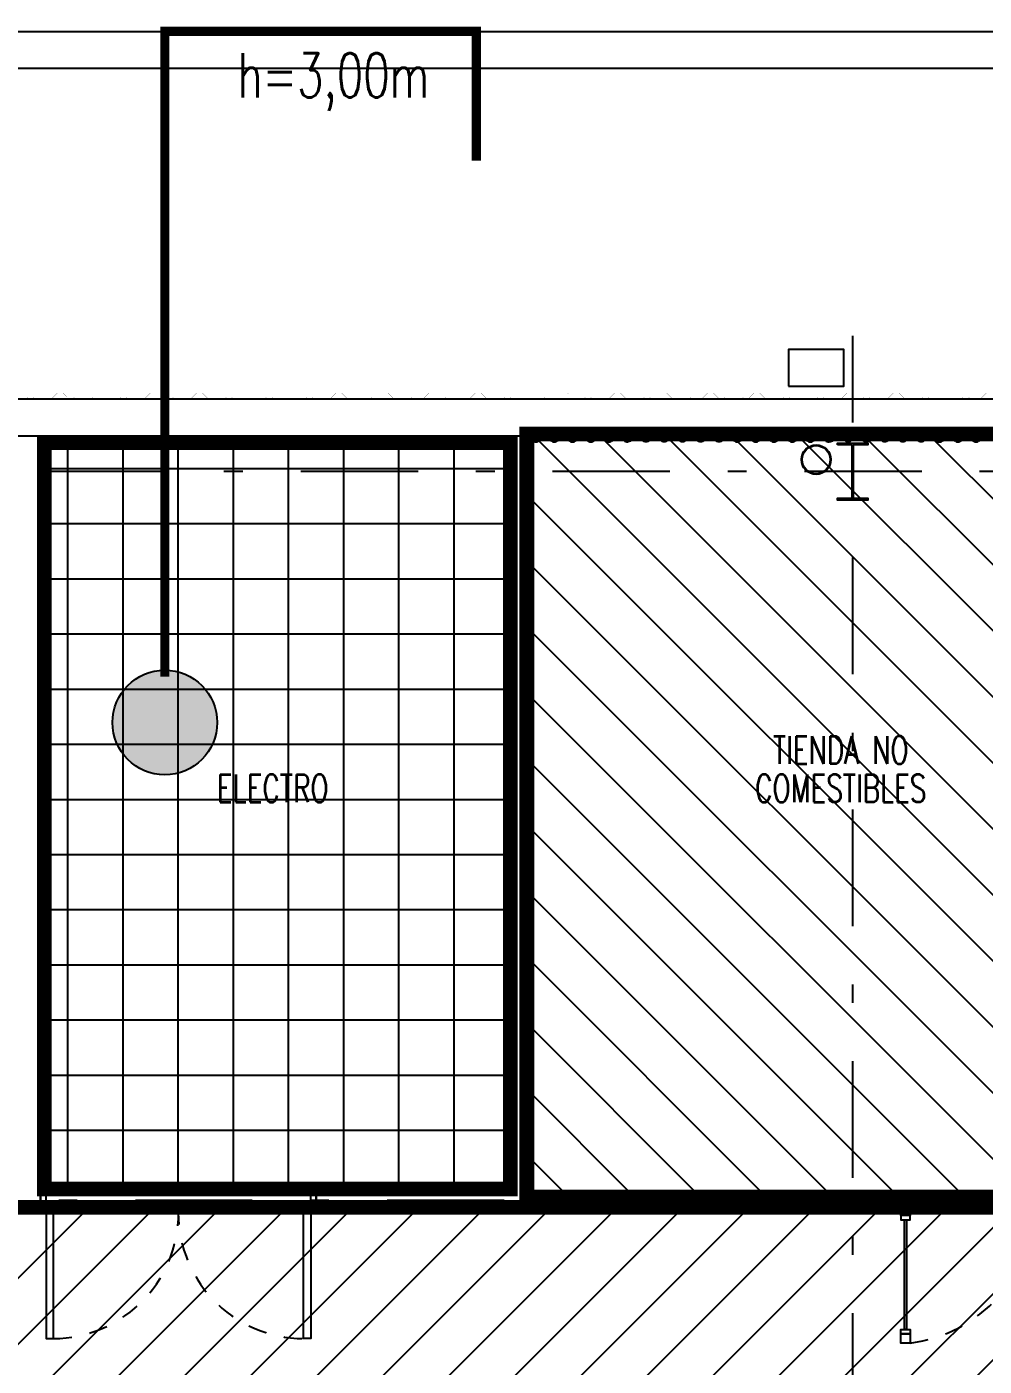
# Model space of a CAD drawing. Header units: millimetres. Extents: x -77 to 207, y -160 to 187.
# Drawn here: x -41.62 to -36.42, y 36.52 to 43.8 of the extents above; entities that cross this region are included whole.
import ezdxf
from ezdxf.enums import TextEntityAlignment as Align
from ezdxf.xclip import XClip

# ---------------------------------------------------------------- set-up
doc = ezdxf.new("R2010")
doc.units = ezdxf.units.MM
doc.header["$LTSCALE"] = 0.1
for name, pattern in [('X REF - ANELO INST bind$0$X REF - ANELO$0$DASHDOT2', [12.7, 6.35, -3.175, 0, -3.175]), ('X REF - ANELO INST bind$0$X REF - ANELO$0$DASHED', [0.75, 0.5, -0.25]), ('X REF - ANELO INST bind$0$X REF - ANELO$0$DASHED2', [0.375, 0.25, -0.125]), ('X REF - ANELO INST bind$0$X REF - ANELO$0$HIDDEN2', [0.1875, 0.125, -0.0625])]:
    doc.linetypes.add(name, pattern=pattern)
for name, color, linetype in [('C01 Foil blanco', 30, 'Continuous'), ('C03 PRY comun+papel kraft', 192, 'Continuous'), ('C10 Malla Metalica', 244, 'Continuous'), ('X REF - ANELO INST bind$0$X REF - ANELO EXT$0$E-REJILLAS', 8, 'Continuous'), ('X REF - ANELO INST bind$0$X REF - ANELO EXT$0$RLV-CORDONES', 8, 'Continuous'), ('X REF - ANELO INST bind$0$X REF - ANELO$0$A-CHAPA ACANALADA', 8, 'Continuous'), ('X REF - ANELO INST bind$0$X REF - ANELO$0$A-CHAPA TRAPEZOIDAL', 8, 'Continuous'), ('X REF - ANELO INST bind$0$X REF - ANELO$0$A-LADRILLO HUECO 12', 7, 'Continuous'), ('X REF - ANELO INST bind$0$X REF - ANELO$0$A-TABIQUE HºAº', 7, 'Continuous'), ('X REF - ANELO INST bind$0$X REF - ANELO$0$A-TABIQUE PRY', 7, 'Continuous'), ('X REF - ANELO INST bind$0$X REF - ANELO$0$C-METALICA', 8, 'Continuous'), ('X REF - ANELO INST bind$0$X REF - ANELO$0$E-MONTANTE PLUVIAL', 8, 'Continuous'), ('X REF - ANELO INST bind$0$X REF - ANELO$0$MET-COLUMNA METALICA', 7, 'Continuous'), ('X REF - ANELO INST bind$0$X REF - ANELO$0$MET-EJE CABRIADAS', 8, 'X REF - ANELO INST bind$0$X REF - ANELO$0$DASHDOT2'), ('X REF - ANELO INST bind$0$X REF - ANELO$0$R-NOMBRE LOCAL', 7, 'Continuous')]:
    doc.layers.add(name, color=color, linetype=linetype)
doc.styles.get("Standard").update_dxf_attribs({"font": 'arial.ttf'})
doc.styles.add('X REF - ANELO INST bind$0$X REF - ANELO$0$VAUX', font='romans.shx', dxfattribs={"width": 0.85})

# ---------------------------------------------------------------- blocks, each defined once
blk = doc.blocks.new('X REF - ANELO INST bind$0$X REF - ANELO$0$CMETP')
at = {"layer": 'X REF - ANELO INST bind$0$X REF - ANELO$0$MET-COLUMNA METALICA'}
blk.add_hatch(color=256, dxfattribs=at).paths.add_polyline_path([(-0.0825, 0), (-0.0825, 0.0097), (-0.0073, 0.0097, 0.414214), (-0.0029, 0.0141), (-0.0029, 0.2958, 0.414214), (-0.0073, 0.3002), (-0.0825, 0.3002), (-0.0825, 0.31), (0.0825, 0.31), (0.0825, 0.3002), (0.0073, 0.3002, 0.414214), (0.0029, 0.2958), (0.0029, 0.0141, 0.414214), (0.0073, 0.0097), (0.0825, 0.0097), (0.0825, 0)])
blk.add_lwpolyline([(0.0825, 0.3002), (0.0825, 0.31), (-0.0825, 0.31), (-0.0825, 0.3002), (-0.0073, 0.3002, -0.414214), (-0.0029, 0.2958), (-0.0029, 0.0141, -0.414214), (-0.0073, 0.0097), (-0.0825, 0.0097), (-0.0825, 0), (0.0825, 0), (0.0825, 0.0097), (0.0073, 0.0097, -0.414214), (0.0029, 0.0141), (0.0029, 0.2958, -0.414214), (0.0073, 0.3002)], format="xyb", close=True, dxfattribs=at)
blk = doc.blocks.new('X REF - ANELO INST bind$0$X REF - ANELO EXT$0$rpluvial')
blk.add_lwpolyline([(1964.5718, 1190.3267), (1964.8718, 1190.3267), (1964.8718, 1190.5267), (1964.5718, 1190.5267)], close=True)
blk = doc.blocks.new('X REF - ANELO INST bind$0$X REF - ANELO EXT')
at = {"layer": 'X REF - ANELO INST bind$0$X REF - ANELO EXT$0$RLV-CORDONES'}
blk.add_lwpolyline([(-61.6249, -4.2732), (-61.625, 34.4717), (-61.625, 34.4717), (-61.625, 34.4717), (-61.625, 34.4717), (-61.625, 34.4717), (-61.625, 34.4717), (-61.6249, 37.778, -0.414212), (-55.6249, 43.778), (-14.3976, 43.778)], format="xyb", dxfattribs=at)
at = {"layer": 'X REF - ANELO INST bind$0$X REF - ANELO EXT$0$RLV-CORDONES', "color": 253}
blk.add_lwpolyline([(-61.4249, -4.265), (-61.4249, 37.778, -0.414212), (-55.6249, 43.578), (-13.7467, 43.578)], format="xyb", dxfattribs=at)
at = {"layer": 'X REF - ANELO INST bind$0$X REF - ANELO EXT$0$E-REJILLAS'}
blk.add_blockref('X REF - ANELO INST bind$0$X REF - ANELO EXT$0$rpluvial', (-2002.0519, -1148.4785, 0.0103), dxfattribs=at)
blk = doc.blocks.new('X REF - ANELO INST bind$0$X REF - ANELO$0$N Local')
at = {"layer": 'X REF - ANELO INST bind$0$X REF - ANELO$0$R-NOMBRE LOCAL', "lineweight": 0, "style": 'X REF - ANELO INST bind$0$X REF - ANELO$0$VAUX', "width": 0.85}
for p in [(6337.5718, -934.4549), (6337.5718, -934.7149)]:
    blk.add_attdef('NOMBRE', text='', height=0.1823, dxfattribs=at).set_placement(p, align=Align.CENTER)
blk = doc.blocks.new('X REF - ANELO INST bind$0$X REF - ANELO$0$P-180')
at = {"layer": 'X REF - ANELO INST bind$0$X REF - ANELO$0$C-METALICA'}
for points in [[(0.39, 0.1), (0.39, 0.82), (0.43, 0.82), (0.43, 0.1)], [(1.83, 0.1), (1.83, 0.82), (1.79, 0.82), (1.79, 0.1)], [(0.36, 0), (0.36, 0.1), (0.39, 0.1), (0.39, 0)], [(1.86, 0), (1.86, 0.1), (1.83, 0.1), (1.83, 0)]]:
    blk.add_lwpolyline(points, close=True, dxfattribs=at)
at = {"layer": 'X REF - ANELO INST bind$0$X REF - ANELO$0$C-METALICA', "color": 8, "linetype": 'X REF - ANELO INST bind$0$X REF - ANELO$0$DASHED'}
for centre, start, end in [((0.4264, 0.1355), 357.02574, 89.70111), ((1.7936, 0.1355), 90.29889, 182.97426)]:
    blk.add_arc(centre, 0.6845, start, end, dxfattribs=at)
blk = doc.blocks.new('X REF - ANELO INST bind$0$X REF - ANELO')
at = {"layer": 'X REF - ANELO INST bind$0$X REF - ANELO$0$A-CHAPA ACANALADA'}
for points in [[(-41.5641, 41.5735), (-41.5638, 41.5735, -0.181707), (-41.5469, 41.5671), (-41.5329, 41.5531, 0.414214), (-41.4954, 41.5531), (-41.4813, 41.5671, -0.414214), (-41.4469, 41.5671), (-41.4329, 41.5531, 0.414214), (-41.3954, 41.5531), (-41.3813, 41.5671, -0.414214), (-41.3482, 41.5671), (-41.3342, 41.5531, 0.414214), (-41.2967, 41.5531), (-41.2826, 41.5671, -0.414214), (-41.2482, 41.5671), (-41.2342, 41.5531, 0.414214), (-41.1967, 41.5531), (-41.1826, 41.5671, -0.414214), (-41.1496, 41.5671), (-41.1355, 41.5531, 0.414214), (-41.098, 41.5531), (-41.084, 41.5671, -0.414214), (-41.0496, 41.5671), (-41.0355, 41.5531, 0.219544), (-41.0141, 41.5452, 0.923906)], [(-40.4684, 41.5735), (-40.4687, 41.5735, 0.181707), (-40.4856, 41.5671), (-40.4996, 41.5531, -0.414214), (-40.5371, 41.5531), (-40.5512, 41.5671, 0.414214), (-40.5856, 41.5671), (-40.5996, 41.5531, -0.414214), (-40.6371, 41.5531), (-40.6512, 41.5671, 0.414214), (-40.6842, 41.5671), (-40.6983, 41.5531, -0.414214), (-40.7358, 41.5531), (-40.7498, 41.5671, 0.414214), (-40.7842, 41.5671), (-40.7983, 41.5531, -0.414214), (-40.8358, 41.5531), (-40.8498, 41.5671, 0.414214), (-40.8829, 41.5671), (-40.8969, 41.5531, -0.414214), (-40.9344, 41.5531), (-40.9485, 41.5671, 0.414214), (-40.9829, 41.5671), (-40.9969, 41.5531, -0.219544), (-41.0184, 41.5452, -0.923906)], [(-40.4684, 41.5735), (-40.468, 41.5735, -0.181707), (-40.4512, 41.5671), (-40.4371, 41.5531, 0.414214), (-40.3996, 41.5531), (-40.3856, 41.5671, -0.414214), (-40.3512, 41.5671), (-40.3371, 41.5531, 0.414214), (-40.2996, 41.5531), (-40.2856, 41.5671, -0.414214), (-40.2525, 41.5671), (-40.2384, 41.5531, 0.414214), (-40.2009, 41.5531), (-40.1869, 41.5671, -0.414214), (-40.1525, 41.5671), (-40.1384, 41.5531, 0.414214), (-40.1009, 41.5531), (-40.0869, 41.5671, -0.414214), (-40.0538, 41.5671), (-40.0398, 41.5531, 0.414214), (-40.0023, 41.5531), (-39.9882, 41.5672, -0.414214), (-39.9538, 41.5672), (-39.9398, 41.5531, 0.219544), (-39.9184, 41.5452, 0.923906)], [(-39.3684, 41.5735), (-39.3687, 41.5735, 0.181707), (-39.3856, 41.5672), (-39.3996, 41.5531, -0.414214), (-39.4371, 41.5531), (-39.4512, 41.5672, 0.414214), (-39.4856, 41.5672), (-39.4996, 41.5531, -0.414214), (-39.5371, 41.5531), (-39.5512, 41.5672, 0.414214), (-39.5842, 41.5672), (-39.5983, 41.5531, -0.414214), (-39.6358, 41.5531), (-39.6498, 41.5672, 0.414214), (-39.6842, 41.5672), (-39.6983, 41.5531, -0.414214), (-39.7358, 41.5531), (-39.7498, 41.5672, 0.414214), (-39.7829, 41.5672), (-39.7969, 41.5531, -0.414214), (-39.8344, 41.5531), (-39.8485, 41.5672, 0.414214), (-39.8829, 41.5672), (-39.8969, 41.5531, -0.219544), (-39.9184, 41.5452, -0.923906)], [(-39.3687, 41.5735), (-39.3684, 41.5735, -0.181707), (-39.3515, 41.5672), (-39.3374, 41.5531, 0.414214), (-39.2999, 41.5531), (-39.2859, 41.5672, -0.414214), (-39.2515, 41.5672), (-39.2374, 41.5531, 0.414214), (-39.1999, 41.5531), (-39.1859, 41.5672, -0.414214), (-39.1528, 41.5672), (-39.1388, 41.5531, 0.414214), (-39.1013, 41.5531), (-39.0872, 41.5672, -0.414214), (-39.0528, 41.5672), (-39.0388, 41.5531, 0.414214), (-39.0013, 41.5531), (-38.9938, 41.5606)], [(-38.9041, 41.5735), (-38.9038, 41.5735, -0.181707), (-38.8869, 41.5671), (-38.8729, 41.5531, 0.414214), (-38.8353, 41.5531), (-38.8213, 41.5671, -0.414214), (-38.7869, 41.5671), (-38.7729, 41.5531, 0.414214), (-38.7353, 41.5531), (-38.7213, 41.5671, -0.414214), (-38.6882, 41.5671), (-38.6742, 41.5531, 0.414214), (-38.6367, 41.5531), (-38.6226, 41.5671, -0.414214), (-38.5882, 41.5671), (-38.5742, 41.5531, 0.414214), (-38.5367, 41.5531), (-38.5226, 41.5671, -0.414214), (-38.4896, 41.5671), (-38.4755, 41.5531, 0.414214), (-38.438, 41.5531), (-38.424, 41.5671, -0.414214), (-38.3896, 41.5671), (-38.3755, 41.5531, 0.219544), (-38.3541, 41.5452, 0.923906)], [(-37.8084, 41.5735), (-37.8087, 41.5735, 0.181707), (-37.8256, 41.5671), (-37.8396, 41.5531, -0.414214), (-37.8771, 41.5531), (-37.8911, 41.5671, 0.414214), (-37.9256, 41.5671), (-37.9396, 41.5531, -0.414214), (-37.9771, 41.5531), (-37.9911, 41.5671, 0.414214), (-38.0242, 41.5671), (-38.0383, 41.5531, -0.414214), (-38.0758, 41.5531), (-38.0898, 41.5671, 0.414214), (-38.1242, 41.5671), (-38.1383, 41.5531, -0.414214), (-38.1758, 41.5531), (-38.1898, 41.5671, 0.414214), (-38.2229, 41.5671), (-38.2369, 41.5531, -0.414214), (-38.2744, 41.5531), (-38.2885, 41.5671, 0.414214), (-38.3229, 41.5671), (-38.3369, 41.5531, -0.219544), (-38.3584, 41.5452, -0.923906)], [(-37.8084, 41.5735), (-37.808, 41.5735, -0.181707), (-37.7911, 41.5671), (-37.7771, 41.5531, 0.414214), (-37.7396, 41.5531), (-37.7256, 41.5671, -0.414214), (-37.6911, 41.5671), (-37.6771, 41.5531, 0.414214), (-37.6396, 41.5531), (-37.6256, 41.5671, -0.414214), (-37.5925, 41.5671), (-37.5784, 41.5531, 0.414214), (-37.5409, 41.5531), (-37.5269, 41.5671, -0.414214), (-37.4925, 41.5671), (-37.4784, 41.5531, 0.414214), (-37.4409, 41.5531), (-37.4269, 41.5671, -0.414214), (-37.3938, 41.5671), (-37.3798, 41.5531, 0.414214), (-37.3423, 41.5531), (-37.3282, 41.5672, -0.414214), (-37.2938, 41.5672), (-37.2798, 41.5531, 0.219544), (-37.2584, 41.5452, 0.923906)], [(-36.7084, 41.5735), (-36.7087, 41.5735, 0.181707), (-36.7256, 41.5672), (-36.7396, 41.5531, -0.414214), (-36.7771, 41.5531), (-36.7911, 41.5672, 0.414214), (-36.8256, 41.5672), (-36.8396, 41.5531, -0.414214), (-36.8771, 41.5531), (-36.8911, 41.5672, 0.414214), (-36.9242, 41.5672), (-36.9383, 41.5531, -0.414214), (-36.9758, 41.5531), (-36.9898, 41.5672, 0.414214), (-37.0242, 41.5672), (-37.0383, 41.5531, -0.414214), (-37.0758, 41.5531), (-37.0898, 41.5672, 0.414214), (-37.1229, 41.5672), (-37.1369, 41.5531, -0.414214), (-37.1744, 41.5531), (-37.1885, 41.5672, 0.414214), (-37.2229, 41.5672), (-37.2369, 41.5531, -0.219544), (-37.2584, 41.5452, -0.923906)], [(-36.7087, 41.5735), (-36.7084, 41.5735, -0.181707), (-36.6915, 41.5672), (-36.6774, 41.5531, 0.414214), (-36.6399, 41.5531), (-36.6259, 41.5672, -0.414214), (-36.5915, 41.5672), (-36.5774, 41.5531, 0.414214), (-36.5399, 41.5531), (-36.5259, 41.5672, -0.414214), (-36.4928, 41.5672), (-36.4788, 41.5531, 0.414214), (-36.4412, 41.5531), (-36.4272, 41.5672, -0.414214), (-36.3928, 41.5672)]]:
    blk.add_lwpolyline(points, format="xyb", dxfattribs=at)
at = {"layer": 'X REF - ANELO INST bind$0$X REF - ANELO$0$A-CHAPA TRAPEZOIDAL', "linetype": 'X REF - ANELO INST bind$0$X REF - ANELO$0$HIDDEN2'}
for points in [[(-41.2327, 41.7828, 0.0006, 0.0006, 0), (-41.2627, 41.7828, 0.0006, 0.0006, 0), (-41.2667, 41.7868, 0.0006, 0.0006, 0), (-41.2973, 41.7868, 0.0006, 0.0006, 0), (-41.3013, 41.7828, 0.0006, 0.0006, 0), (-41.3313, 41.7828, 0.0006, 0.0006, 0), (-41.3353, 41.7868, 0.0006, 0.0006, 0), (-41.3653, 41.7868, 0.0006, 0.0006, 0), (-41.3693, 41.7828, 0.0006, 0.0006, 0), (-41.3993, 41.7828, 0.0006, 0.0006, 0), (-41.4275, 41.8111, 0.0006, 0.0006, 0), (-41.4575, 41.8111, 0.0006, 0.0006, 0), (-41.4858, 41.7828, 0.0006, 0.0006, 0), (-41.5158, 41.7828, 0.0006, 0.0006, 0), (-41.5198, 41.7868, 0.0006, 0.0006, 0), (-41.5498, 41.7868, 0.0006, 0.0006, 0), (-41.5538, 41.7828, 0.0006, 0.0006, 0), (-41.5838, 41.7828, 0.0006, 0.0006, 0), (-41.5878, 41.7868, 0.0006, 0.0006, 0), (-41.6178, 41.7868, 0.0006, 0.0006, 0), (-41.6218, 41.7828, 0.0006, 0.0006, 0), (-41.6518, 41.7828, 0.0006, 0.0006, 0)], [(-40.2109, 41.7943, 0.0006, 0.0006, 0), (-40.2224, 41.7828, 0.0006, 0.0006, 0), (-40.2524, 41.7828, 0.0006, 0.0006, 0), (-40.2564, 41.7868, 0.0006, 0.0006, 0), (-40.2864, 41.7868, 0.0006, 0.0006, 0), (-40.2904, 41.7828, 0.0006, 0.0006, 0), (-40.3204, 41.7828, 0.0006, 0.0006, 0), (-40.3244, 41.7868, 0.0006, 0.0006, 0), (-40.3544, 41.7868, 0.0006, 0.0006, 0), (-40.3584, 41.7828, 0.0006, 0.0006, 0), (-40.3884, 41.7828, 0.0006, 0.0006, 0), (-40.4167, 41.8111, 0.0006, 0.0006, 0), (-40.4467, 41.8111, 0.0006, 0.0006, 0), (-40.475, 41.7828, 0.0006, 0.0006, 0), (-40.505, 41.7828, 0.0006, 0.0006, 0), (-40.509, 41.7868, 0.0006, 0.0006, 0), (-40.539, 41.7868, 0.0006, 0.0006, 0), (-40.543, 41.7828, 0.0006, 0.0006, 0), (-40.573, 41.7828, 0.0006, 0.0006, 0), (-40.577, 41.7868, 0.0006, 0.0006, 0), (-40.607, 41.7868, 0.0006, 0.0006, 0), (-40.611, 41.7828, 0.0006, 0.0006, 0), (-40.641, 41.7828, 0.0006, 0.0006, 0), (-40.6693, 41.8111, 0.0006, 0.0006, 0), (-40.6993, 41.8111, 0.0006, 0.0006, 0), (-40.7276, 41.7828, 0.0006, 0.0006, 0), (-40.7576, 41.7828, 0.0006, 0.0006, 0), (-40.7616, 41.7868, 0.0006, 0.0006, 0), (-40.7916, 41.7868, 0.0006, 0.0006, 0), (-40.7956, 41.7828, 0.0006, 0.0006, 0), (-40.8256, 41.7828, 0.0006, 0.0006, 0), (-40.8296, 41.7868, 0.0006, 0.0006, 0), (-40.8596, 41.7868, 0.0006, 0.0006, 0), (-40.8636, 41.7828, 0.0006, 0.0006, 0), (-40.8936, 41.7828, 0.0006, 0.0006, 0), (-40.9218, 41.8111, 0.0006, 0.0006, 0), (-40.9518, 41.8111, 0.0006, 0.0006, 0), (-40.9801, 41.7828, 0.0006, 0.0006, 0), (-41.0101, 41.7828, 0.0006, 0.0006, 0), (-41.0141, 41.7868, 0.0006, 0.0006, 0), (-41.0441, 41.7868, 0.0006, 0.0006, 0), (-41.0481, 41.7828, 0.0006, 0.0006, 0), (-41.0781, 41.7828, 0.0006, 0.0006, 0), (-41.0821, 41.7868, 0.0006, 0.0006, 0), (-41.1121, 41.7868, 0.0006, 0.0006, 0), (-41.1161, 41.7828, 0.0006, 0.0006, 0), (-41.1461, 41.7828, 0.0006, 0.0006, 0), (-41.1744, 41.8111, 0.0006, 0.0006, 0), (-41.2044, 41.8111, 0.0006, 0.0006, 0), (-41.2327, 41.7828, 0, 0, 0)], [(-39.4641, 41.7828, 0.0006, 0.0006, 0), (-39.4941, 41.7828, 0.0006, 0.0006, 0), (-39.4981, 41.7868, 0.0006, 0.0006, 0), (-39.5287, 41.7868, 0.0006, 0.0006, 0), (-39.5327, 41.7828, 0.0006, 0.0006, 0), (-39.5627, 41.7828, 0.0006, 0.0006, 0), (-39.5667, 41.7868, 0.0006, 0.0006, 0), (-39.5967, 41.7868, 0.0006, 0.0006, 0), (-39.6007, 41.7828, 0.0006, 0.0006, 0), (-39.6307, 41.7828, 0.0006, 0.0006, 0), (-39.659, 41.8111, 0.0006, 0.0006, 0), (-39.689, 41.8111, 0.0006, 0.0006, 0), (-39.7173, 41.7828, 0.0006, 0.0006, 0), (-39.7473, 41.7828, 0.0006, 0.0006, 0), (-39.7513, 41.7868, 0.0006, 0.0006, 0), (-39.7813, 41.7868, 0.0006, 0.0006, 0), (-39.7853, 41.7828, 0.0006, 0.0006, 0), (-39.8153, 41.7828, 0.0006, 0.0006, 0), (-39.8193, 41.7868, 0.0006, 0.0006, 0), (-39.8493, 41.7868, 0.0006, 0.0006, 0), (-39.8533, 41.7828, 0.0006, 0.0006, 0), (-39.8833, 41.7828, 0.0006, 0.0006, 0), (-39.9116, 41.8111, 0.0006, 0.0006, 0), (-39.9416, 41.8111, 0.0006, 0.0006, 0), (-39.9698, 41.7828, 0.0006, 0.0006, 0), (-39.9998, 41.7828, 0.0006, 0.0006, 0), (-40.0038, 41.7868, 0.0006, 0.0006, 0), (-40.0338, 41.7868, 0.0006, 0.0006, 0), (-40.0378, 41.7828, 0.0006, 0.0006, 0), (-40.0678, 41.7828, 0.0006, 0.0006, 0), (-40.0718, 41.7868, 0.0006, 0.0006, 0), (-40.1018, 41.7868, 0.0006, 0.0006, 0), (-40.1058, 41.7828, 0.0006, 0.0006, 0), (-40.1358, 41.7828, 0.0006, 0.0006, 0), (-40.1641, 41.8111, 0.0006, 0.0006, 0), (-40.1941, 41.8111, 0.0006, 0.0006, 0), (-40.2224, 41.7828, 0.0006, 0.0006, 0), (-40.2524, 41.7828, 0.0006, 0.0006, 0), (-40.2564, 41.7868, 0.0006, 0.0006, 0), (-40.2864, 41.7868, 0.0006, 0.0006, 0), (-40.2904, 41.7828, 0.0006, 0.0006, 0), (-40.3204, 41.7828, 0.0006, 0.0006, 0), (-40.3244, 41.7868, 0.0006, 0.0006, 0), (-40.3544, 41.7868, 0.0006, 0.0006, 0), (-40.3584, 41.7828, 0.0006, 0.0006, 0), (-40.3884, 41.7828, 0.0006, 0.0006, 0), (-40.4167, 41.8111, 0.0006, 0.0006, 0), (-40.4467, 41.8111, 0.0006, 0.0006, 0), (-40.475, 41.7828, 0.0006, 0.0006, 0), (-40.505, 41.7828, 0.0006, 0.0006, 0), (-40.509, 41.7868, 0.0006, 0.0006, 0), (-40.539, 41.7868, 0.0006, 0.0006, 0), (-40.543, 41.7828, 0.0006, 0.0006, 0), (-40.573, 41.7828, 0.0006, 0.0006, 0), (-40.577, 41.7868, 0.0006, 0.0006, 0), (-40.607, 41.7868, 0.0006, 0.0006, 0), (-40.611, 41.7828, 0.0006, 0.0006, 0), (-40.641, 41.7828, 0.0006, 0.0006, 0), (-40.6441, 41.786, 0.0006, 0.0006, 0)], [(-37.9482, 41.7828, 0.0006, 0.0006, 0), (-37.9782, 41.7828, 0.0006, 0.0006, 0), (-37.9822, 41.7868, 0.0006, 0.0006, 0), (-38.0127, 41.7868, 0.0006, 0.0006, 0), (-38.0167, 41.7828, 0.0006, 0.0006, 0), (-38.0467, 41.7828, 0.0006, 0.0006, 0), (-38.0507, 41.7868, 0.0006, 0.0006, 0), (-38.0807, 41.7868, 0.0006, 0.0006, 0), (-38.0847, 41.7828, 0.0006, 0.0006, 0), (-38.1147, 41.7828, 0.0006, 0.0006, 0), (-38.143, 41.8111, 0.0006, 0.0006, 0), (-38.173, 41.8111, 0.0006, 0.0006, 0), (-38.2013, 41.7828, 0.0006, 0.0006, 0), (-38.2313, 41.7828, 0.0006, 0.0006, 0), (-38.2353, 41.7868, 0.0006, 0.0006, 0), (-38.2653, 41.7868, 0.0006, 0.0006, 0), (-38.2693, 41.7828, 0.0006, 0.0006, 0), (-38.2993, 41.7828, 0.0006, 0.0006, 0), (-38.3033, 41.7868, 0.0006, 0.0006, 0), (-38.3333, 41.7868, 0.0006, 0.0006, 0), (-38.3373, 41.7828, 0.0006, 0.0006, 0), (-38.3673, 41.7828, 0.0006, 0.0006, 0), (-38.3956, 41.8111, 0.0006, 0.0006, 0), (-38.4256, 41.8111, 0.0006, 0.0006, 0), (-38.4539, 41.7828, 0.0006, 0.0006, 0), (-38.4839, 41.7828, 0.0006, 0.0006, 0), (-38.4879, 41.7868, 0.0006, 0.0006, 0), (-38.5179, 41.7868, 0.0006, 0.0006, 0), (-38.5219, 41.7828, 0.0006, 0.0006, 0), (-38.5519, 41.7828, 0.0006, 0.0006, 0), (-38.5559, 41.7868, 0.0006, 0.0006, 0), (-38.5859, 41.7868, 0.0006, 0.0006, 0), (-38.5899, 41.7828, 0.0006, 0.0006, 0), (-38.6199, 41.7828, 0.0006, 0.0006, 0), (-38.6481, 41.8111, 0.0006, 0.0006, 0), (-38.6781, 41.8111, 0.0006, 0.0006, 0), (-38.7064, 41.7828, 0.0006, 0.0006, 0), (-38.7364, 41.7828, 0.0006, 0.0006, 0), (-38.7404, 41.7868, 0.0006, 0.0006, 0), (-38.7704, 41.7868, 0.0006, 0.0006, 0), (-38.7744, 41.7828, 0.0006, 0.0006, 0), (-38.8044, 41.7828, 0.0006, 0.0006, 0), (-38.8084, 41.7868, 0.0006, 0.0006, 0), (-38.8384, 41.7868, 0.0006, 0.0006, 0), (-38.8424, 41.7828, 0.0006, 0.0006, 0), (-38.8724, 41.7828, 0.0006, 0.0006, 0), (-38.9007, 41.8111, 0.0006, 0.0006, 0), (-38.9307, 41.8111, 0.0006, 0.0006, 0), (-38.959, 41.7828, 0.0006, 0.0006, 0), (-38.989, 41.7828, 0.0006, 0.0006, 0), (-38.993, 41.7868, 0.0006, 0.0006, 0), (-39.023, 41.7868, 0.0006, 0.0006, 0), (-39.027, 41.7828, 0.0006, 0.0006, 0), (-39.057, 41.7828, 0.0006, 0.0006, 0), (-39.061, 41.7868, 0.0006, 0.0006, 0), (-39.091, 41.7868, 0.0006, 0.0006, 0), (-39.095, 41.7828, 0.0006, 0.0006, 0), (-39.125, 41.7828, 0.0006, 0.0006, 0), (-39.1533, 41.8111, 0.0006, 0.0006, 0), (-39.1833, 41.8111, 0.0006, 0.0006, 0), (-39.2116, 41.7828, 0.0006, 0.0006, 0), (-39.2416, 41.7828, 0.0006, 0.0006, 0), (-39.2456, 41.7868, 0.0006, 0.0006, 0), (-39.2756, 41.7868, 0.0006, 0.0006, 0), (-39.2796, 41.7828, 0.0006, 0.0006, 0), (-39.3096, 41.7828, 0.0006, 0.0006, 0), (-39.3136, 41.7868, 0.0006, 0.0006, 0), (-39.3436, 41.7868, 0.0006, 0.0006, 0), (-39.3476, 41.7828, 0.0006, 0.0006, 0), (-39.3776, 41.7828, 0.0006, 0.0006, 0), (-39.4059, 41.8111, 0.0006, 0.0006, 0), (-39.4359, 41.8111, 0.0006, 0.0006, 0), (-39.4641, 41.7828, 0, 0, 0)], [(-36.4322, 41.7828, 0.0006, 0.0006, 0), (-36.4622, 41.7828, 0.0006, 0.0006, 0), (-36.4662, 41.7868, 0.0006, 0.0006, 0), (-36.4967, 41.7868, 0.0006, 0.0006, 0), (-36.5007, 41.7828, 0.0006, 0.0006, 0), (-36.5307, 41.7828, 0.0006, 0.0006, 0), (-36.5347, 41.7868, 0.0006, 0.0006, 0), (-36.5647, 41.7868, 0.0006, 0.0006, 0), (-36.5687, 41.7828, 0.0006, 0.0006, 0), (-36.5987, 41.7828, 0.0006, 0.0006, 0), (-36.627, 41.8111, 0.0006, 0.0006, 0), (-36.657, 41.8111, 0.0006, 0.0006, 0), (-36.6853, 41.7828, 0.0006, 0.0006, 0), (-36.7153, 41.7828, 0.0006, 0.0006, 0), (-36.7193, 41.7868, 0.0006, 0.0006, 0), (-36.7493, 41.7868, 0.0006, 0.0006, 0), (-36.7533, 41.7828, 0.0006, 0.0006, 0), (-36.7833, 41.7828, 0.0006, 0.0006, 0), (-36.7873, 41.7868, 0.0006, 0.0006, 0), (-36.8173, 41.7868, 0.0006, 0.0006, 0), (-36.8213, 41.7828, 0.0006, 0.0006, 0), (-36.8513, 41.7828, 0.0006, 0.0006, 0), (-36.8796, 41.8111, 0.0006, 0.0006, 0), (-36.9096, 41.8111, 0.0006, 0.0006, 0), (-36.9379, 41.7828, 0.0006, 0.0006, 0), (-36.9679, 41.7828, 0.0006, 0.0006, 0), (-36.9719, 41.7868, 0.0006, 0.0006, 0), (-37.0019, 41.7868, 0.0006, 0.0006, 0), (-37.0059, 41.7828, 0.0006, 0.0006, 0), (-37.0359, 41.7828, 0.0006, 0.0006, 0), (-37.0399, 41.7868, 0.0006, 0.0006, 0), (-37.0699, 41.7868, 0.0006, 0.0006, 0), (-37.0739, 41.7828, 0.0006, 0.0006, 0), (-37.1039, 41.7828, 0.0006, 0.0006, 0), (-37.1322, 41.8111, 0.0006, 0.0006, 0), (-37.1622, 41.8111, 0.0006, 0.0006, 0), (-37.1905, 41.7828, 0.0006, 0.0006, 0), (-37.2205, 41.7828, 0.0006, 0.0006, 0), (-37.2245, 41.7868, 0.0006, 0.0006, 0), (-37.2545, 41.7868, 0.0006, 0.0006, 0), (-37.2585, 41.7828, 0.0006, 0.0006, 0), (-37.2885, 41.7828, 0.0006, 0.0006, 0), (-37.2925, 41.7868, 0.0006, 0.0006, 0), (-37.3225, 41.7868, 0.0006, 0.0006, 0), (-37.3265, 41.7828, 0.0006, 0.0006, 0), (-37.3565, 41.7828, 0.0006, 0.0006, 0), (-37.3847, 41.8111, 0.0006, 0.0006, 0), (-37.4147, 41.8111, 0.0006, 0.0006, 0), (-37.443, 41.7828, 0.0006, 0.0006, 0), (-37.473, 41.7828, 0.0006, 0.0006, 0), (-37.477, 41.7868, 0.0006, 0.0006, 0), (-37.507, 41.7868, 0.0006, 0.0006, 0), (-37.511, 41.7828, 0.0006, 0.0006, 0), (-37.541, 41.7828, 0.0006, 0.0006, 0), (-37.545, 41.7868, 0.0006, 0.0006, 0), (-37.575, 41.7868, 0.0006, 0.0006, 0), (-37.579, 41.7828, 0.0006, 0.0006, 0), (-37.609, 41.7828, 0.0006, 0.0006, 0), (-37.6373, 41.8111, 0.0006, 0.0006, 0), (-37.6673, 41.8111, 0.0006, 0.0006, 0), (-37.6956, 41.7828, 0.0006, 0.0006, 0), (-37.7256, 41.7828, 0.0006, 0.0006, 0), (-37.7296, 41.7868, 0.0006, 0.0006, 0), (-37.7596, 41.7868, 0.0006, 0.0006, 0), (-37.7636, 41.7828, 0.0006, 0.0006, 0), (-37.7936, 41.7828, 0.0006, 0.0006, 0), (-37.7976, 41.7868, 0.0006, 0.0006, 0), (-37.8276, 41.7868, 0.0006, 0.0006, 0), (-37.8316, 41.7828, 0.0006, 0.0006, 0), (-37.8616, 41.7828, 0.0006, 0.0006, 0), (-37.8899, 41.8111, 0.0006, 0.0006, 0), (-37.9199, 41.8111, 0.0006, 0.0006, 0), (-37.9482, 41.7828, 0, 0, 0)], [(-36.4039, 41.8111, 0.0006, 0.0006, 0), (-36.4322, 41.7828, 0, 0, 0)]]:
    blk.add_lwpolyline(points, format="xyseb", dxfattribs=at)
at = {"layer": 'X REF - ANELO INST bind$0$X REF - ANELO$0$A-LADRILLO HUECO 12'}
blk.add_lwpolyline([(-43.1238, 37.3866), (-41.5488, 37.3866), (-41.5488, 41.578)], dxfattribs=at)
at = {"layer": 'X REF - ANELO INST bind$0$X REF - ANELO$0$A-TABIQUE HºAº'}
blk.add_lwpolyline([(-53.3884, 41.578), (-32.7941, 41.578), (-32.7941, 41.778), (-53.3884, 41.778)], close=True, dxfattribs=at)
at = {"layer": 'X REF - ANELO INST bind$0$X REF - ANELO$0$A-TABIQUE PRY'}
for points in [[(-40.0488, 37.3866), (-38.9038, 37.3866), (-38.9038, 41.578)], [(-40.0488, 37.4766), (-38.9938, 37.4766), (-38.9938, 41.578)], [(-40.0488, 37.3866), (-40.0488, 37.4766)]]:
    blk.add_lwpolyline(points, dxfattribs=at)
at = {"layer": 'X REF - ANELO INST bind$0$X REF - ANELO$0$C-METALICA'}
for points in [[(-38.9038, 37.3869), (-38.9038, 37.4369), (-38.8538, 37.4369), (-38.8538, 37.3869)], [(-38.8288, 37.4169), (-36.9538, 37.4169), (-36.9538, 37.4069), (-38.8288, 37.4069)], [(-36.8788, 37.3869), (-36.8788, 37.4369), (-36.9288, 37.4369), (-36.9288, 37.3869)], [(-36.8188, 37.3869), (-36.8188, 37.3369), (-36.8688, 37.3369), (-36.8688, 37.3869)], [(-36.8488, 36.7169), (-36.8488, 37.3119), (-36.8388, 37.3119), (-36.8388, 36.7169)], [(-36.8188, 36.6919), (-36.8188, 36.6419), (-36.8688, 36.6419), (-36.8688, 36.6919)]]:
    blk.add_lwpolyline(points, close=True, dxfattribs=at)
for points in [[(-38.8538, 37.4369), (-38.8288, 37.4369), (-38.8288, 37.3869), (-38.8538, 37.3869), (-38.8538, 37.4369)], [(-36.9288, 37.4369), (-36.9538, 37.4369), (-36.9538, 37.3869), (-36.9288, 37.3869), (-36.9288, 37.4369)], [(-36.8688, 37.3369), (-36.8688, 37.3119), (-36.8188, 37.3119), (-36.8188, 37.3369), (-36.8688, 37.3369)], [(-36.8688, 36.6919), (-36.8688, 36.7169), (-36.8188, 36.7169), (-36.8188, 36.6919), (-36.8688, 36.6919)]]:
    blk.add_lwpolyline(points, dxfattribs=at)
blk.add_circle((-36.8738, 37.3869), 0.005, dxfattribs=at)
at = {"layer": 'X REF - ANELO INST bind$0$X REF - ANELO$0$C-METALICA', "color": 8, "linetype": 'X REF - ANELO INST bind$0$X REF - ANELO$0$DASHED2'}
blk.add_arc((-36.9242, 37.4315), 0.7967, 277.60391, 356.78596, dxfattribs=at)
at = {"layer": 'X REF - ANELO INST bind$0$X REF - ANELO$0$E-MONTANTE PLUVIAL'}
for radius in [0.08, 0.0765]:
    blk.add_circle((-37.33, 41.4483, 0.0103), radius, dxfattribs=at)
at = {"layer": 'X REF - ANELO INST bind$0$X REF - ANELO$0$MET-EJE CABRIADAS'}
for p, q in [((-37.1307, -0.8196, 0.0194), (-37.1307, 42.1212, 0.0194)), ((1.6013, 41.3831), (-54.2829, 41.3831)), ((1.6043, 41.3831), (-54.2799, 41.3831)), ((-21.2176, 37.4187, -0.0001), (-54.2799, 37.4187, -0.0001))]:
    blk.add_line(p, q, dxfattribs=at)
blk.add_blockref('X REF - ANELO INST bind$0$X REF - ANELO EXT', (0, 0))
ref = blk.add_blockref('X REF - ANELO INST bind$0$X REF - ANELO$0$N Local', (5032.8613, 787.3575, 0.0053), dxfattribs=dict(xscale=-0.7999999999999545, yscale=0.8000000000000114, zscale=0.8))
ref.add_attrib('NOMBRE', 'TIENDA NO', dxfattribs={"layer": 'X REF - ANELO INST bind$0$X REF - ANELO$0$R-NOMBRE LOCAL', "lineweight": 0, "height": 0.15, "style": 'X REF - ANELO INST bind$0$X REF - ANELO$0$VAUX', "width": 0.7}).set_placement((-37.1961, 39.7935, 0.0053), align=Align.CENTER)
ref.add_attrib('NOMBRE', 'COMESTIBLES', dxfattribs={"layer": 'X REF - ANELO INST bind$0$X REF - ANELO$0$R-NOMBRE LOCAL', "lineweight": 0, "height": 0.15, "style": 'X REF - ANELO INST bind$0$X REF - ANELO$0$VAUX', "width": 0.7}).set_placement((-37.1961, 39.5856, 0.0053), align=Align.CENTER)
ref = blk.add_blockref('X REF - ANELO INST bind$0$X REF - ANELO$0$N Local', (5029.7716, 787.3575, 0.0053), dxfattribs=dict(xscale=-0.7999999999999545, yscale=0.8000000000000114, zscale=0.8))
ref.add_attrib('NOMBRE', 'ELECTRO', dxfattribs={"layer": 'X REF - ANELO INST bind$0$X REF - ANELO$0$R-NOMBRE LOCAL', "lineweight": 0, "height": 0.15, "style": 'X REF - ANELO INST bind$0$X REF - ANELO$0$VAUX', "width": 0.7}).set_placement((-40.2858, 39.5856, 0.0053), align=Align.CENTER)
at = {"layer": 'X REF - ANELO INST bind$0$X REF - ANELO$0$C-METALICA', "rotation": 180}
blk.add_blockref('X REF - ANELO INST bind$0$X REF - ANELO$0$P-180', (-39.6888, 37.4866), dxfattribs=at)
at = {"layer": 'X REF - ANELO INST bind$0$X REF - ANELO$0$MET-COLUMNA METALICA', "xscale": -1}
blk.add_blockref('X REF - ANELO INST bind$0$X REF - ANELO$0$CMETP', (-37.1308, 41.2281), dxfattribs=at)
blk = doc.blocks.new('X REF - ANELO INST bind')
ref = blk.add_blockref('X REF - ANELO INST bind$0$X REF - ANELO', (0, 0))
XClip(ref).set_block_clipping_path([(-76.9680737415, -24.7711317477), (92.9860355418, 61.1669630168)])

msp = doc.modelspace()

# ---------------------------------------------------------------- hatches: boundary and pattern name
at = {"layer": 'C01 Foil blanco'}
h = msp.add_hatch(dxfattribs=at)
h.set_pattern_fill('ANSI31', color=256, scale=0.08, style=0)
edge = h.paths.add_edge_path()
edge.add_line((-49.0214, 4.5849), (-49.0214, 14.5609))
edge.add_line((-49.0214, 14.5609), (-53.1984, 14.5609))
edge.add_line((-53.1984, 14.5609), (-53.1984, 16.7143))
edge.add_line((-53.1984, 16.7143), (-49.0215, 16.7143))
edge.add_line((-49.0215, 16.7143), (-49.0215, 37.3805))
edge.add_line((-49.0215, 37.3805), (-26.4226, 37.3805))
edge.add_line((-26.4226, 37.3805), (-26.4226, 33.4266))
edge.add_line((-26.4226, 33.4266), (-29.1206, 33.4266))
edge.add_line((-29.1206, 33.4266), (-29.1206, 29.2452))
edge.add_line((-29.1206, 29.2452), (-42.6771, 29.2452))
edge.add_line((-42.6771, 29.2452), (-42.6764, 4.5849))
edge.add_line((-42.6764, 4.5849), (-49.0214, 4.585))
at = {"layer": 'C03 PRY comun+papel kraft'}
h = msp.add_hatch(dxfattribs=at)
h.set_pattern_fill('_USER', color=256, scale=0.3, double=1, pattern_type=0)
h.set_pattern_definition([(0, (0, 0), (0, 0.3), []), (90, (0, 0), (-0.3, 2e-17), [])])
h.paths.add_polyline_path([(-41.5288, 41.5406), (-41.5288, 37.4809), (-38.9938, 37.4809), (-38.9938, 41.5406)])
h = msp.add_hatch(color=256, dxfattribs=at)
edge = h.paths.add_edge_path()
edge.add_arc((-40.8732, 40.0179), 0.2848, 0, 360)
at = {"layer": 'C10 Malla Metalica'}
h = msp.add_hatch(dxfattribs=at)
h.set_pattern_fill('LINE', color=256, scale=0.08, angle=135, style=0)
h.set_pattern_definition([(135, (-1.24037, 0), (-0.1796051, -0.1796051), [])])
h.paths.add_polyline_path([(-38.9038, 37.4369), (-38.9038, 41.5881), (-35.3788, 41.5881), (-35.3788, 37.4366)])

# ---------------------------------------------------------------- linework, layer by layer
at = {"layer": 'C01 Foil blanco', "const_width": 0.08, "elevation": -0.0366}
msp.add_lwpolyline([(-49.0214, 4.5849), (-49.0214, 14.5609), (-53.1984, 14.5609), (-53.1984, 16.7143), (-49.0215, 16.7143), (-49.0215, 37.3805), (-26.4226, 37.3805), (-26.4226, 33.4266), (-29.1206, 33.4266), (-29.1206, 29.2452), (-29.1206, 29.2452), (-42.6771, 29.2452), (-42.6764, 4.5849), (-49.0214, 4.585)], dxfattribs=at)
at = {"layer": 'C03 PRY comun+papel kraft'}
for points, const_width, elevation in [([(-40.8732, 40.2684), (-40.8732, 43.778), (-39.1788, 43.778), (-39.1788, 43.0746)], 0.05, 0.0004), ([(-41.5288, 41.5406), (-41.5288, 37.4809), (-38.9938, 37.4809), (-38.9938, 41.5406), (-41.5288, 41.5406)], 0.08, 0.0086)]:
    msp.add_lwpolyline(points, dxfattribs=dict(at, const_width=const_width, elevation=elevation))
msp.add_circle((-40.8732, 40.0179, -0.0936), 0.2848, dxfattribs=at)
at = {"layer": 'C10 Malla Metalica', "const_width": 0.08, "elevation": 0.0086}
msp.add_lwpolyline([(-38.9038, 37.4369), (-38.9038, 41.5881), (-35.3788, 41.5881), (-35.3788, 37.4366), (-38.9038, 37.4369)], dxfattribs=at)

# ---------------------------------------------------------------- block references
msp.add_blockref('X REF - ANELO INST bind', (0, 0))

# ---------------------------------------------------------------- texts
at = {"layer": 'C03 PRY comun+papel kraft', "color": 7, "insert": (-47.7404, 43.6592, -0.0041), "char_height": 0.24, "width": 8.358677, "attachment_point": 1}
msp.add_mtext('\\pi7.2627;{\\Fromans|c0;\\W0.7;h=3,00m}', dxfattribs=at)

doc.saveas('drawing.dxf')
